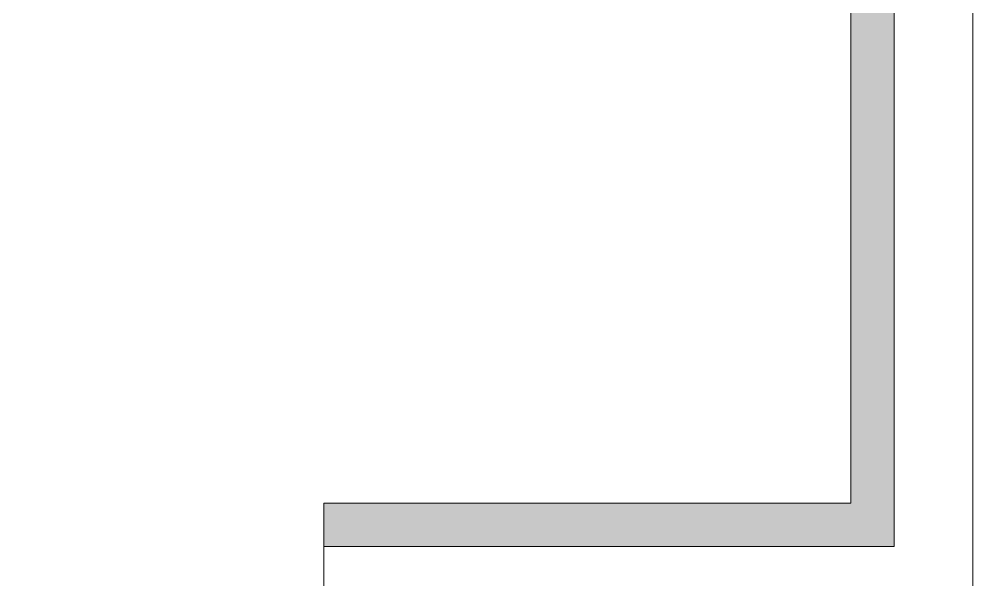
# Model space of a CAD drawing. Header units: millimetres. Extents: x -164500 to 426394, y -23753 to 102118.
# Drawn here: x 164199.7 to 164445.9, y 85650.9 to 85793.4 of the extents above; entities that cross this region are included whole.
import ezdxf

# ---------------------------------------------------------------- set-up
doc = ezdxf.new("R2010")
doc.units = ezdxf.units.MM
doc.layers.add('A-WALL', color=7, linetype='Continuous', lineweight=5)
doc.layers.add('I-WALL', color=7, linetype='Continuous', lineweight=5)
doc.layers.add('A-WALL-1', color=9, linetype='Continuous', lineweight=5, true_color=0x808080)
doc.layers.add('A-WALL-FNSH-1', color=9, linetype='Continuous', lineweight=5, true_color=0x808080)
pattern_1 = [(0, (148772.123, 0), (243.84, 60.96), [20.117, -162.763, 20.117, -162.763, -975.36]), (0, (148772.123, 0), (243.84, 60.96), [-365.76, 20.117, -345.643, 20.117, -162.763, -426.72]), (0, (148772.123, 0), (243.84, 60.96), [-914.4, 20.117, -101.803, 20.117, -284.683]), (120, (148863.563, 30.48), (-174.7129, 180.69163), [20.117, -162.763, 20.117, -162.763, -975.36]), (120, (148863.563, 30.48), (-174.7129, 180.69163), [-365.76, 20.117, -345.643, 20.117, -162.763, -426.72]), (120, (148863.563, 30.48), (-174.7129, 180.69163), [-914.4, 20.117, -101.803, 20.117, -284.683]), (240, (148894.043, 152.4), (-69.1271, -241.65163), [20.117, -162.763, 20.117, -162.763, -975.36]), (240, (148894.043, 152.4), (-69.1271, -241.65163), [-365.76, 20.117, -345.643, 20.117, -162.763, -426.72]), (240, (148894.043, 152.4), (-69.1271, -241.65163), [-914.4, 20.117, -101.803, 20.117, -284.683])]

# ---------------------------------------------------------------- blocks, each defined once
blk = doc.blocks.new('2floor')
at = {"layer": 'I-WALL'}
h = blk.add_hatch(dxfattribs=at)
h.set_pattern_fill('FP_23', color=256, style=0, pattern_type=2)
h.set_pattern_definition([(135, (148772.12, 0), (-141.4214, -141.4214), [])])
h.paths.add_polyline_path([(164442.25, 11100), (164627.12, 11101.5), (164627.12, 11108), (164642.12, 11108), (164642.12, 14980), (164442.12, 14980), (164442.12, 11100)])
h = blk.add_hatch(dxfattribs=at)
h.set_pattern_fill('FP_191', color=256, style=0, pattern_type=2)
h.set_pattern_definition(pattern_1)
h.paths.add_polyline_path([(164422.12, 11120), (164442.12, 11120), (164442.12, 14270), (164422.12, 14270), (164422.12, 11131)])
blk.add_hatch(color=256, dxfattribs=at).paths.add_polyline_path([(164411.12, 11131), (164422.12, 11131), (164422.12, 14250), (164411.12, 14250), (164411.12, 11362.67)])
h = blk.add_hatch(color=256, dxfattribs=at)
h.paths.add_polyline_path([(164411.12, 11120), (164422.12, 11120), (164422.12, 11131), (164277.12, 11131), (164277.12, 11120)])
h.paths.add_polyline_path([(163089.78, 11120), (163177.12, 11120), (163177.12, 11131), (163013.12, 11131), (163013.12, 11120), (163022.12, 11120)])
h = blk.add_hatch(dxfattribs=at)
h.set_pattern_fill('FP_191', color=256, style=0, pattern_type=2)
h.set_pattern_definition(pattern_1)
h.paths.add_polyline_path([(164442.12, 11100), (164442.12, 11120), (164277.12, 11120), (164277.12, 11108), (164307.12, 11108), (164307.12, 11100), (164422.99, 11100)])
h.paths.add_polyline_path([(162982.12, 11100), (163147.12, 11100), (163147.12, 11108), (163177.12, 11108), (163177.12, 11120), (162982.12, 11120)])
at = {"layer": 'A-WALL'}
for p, q in [((164442.12, 11100), (164442.12, 14270)), ((164422.12, 14261), (164422.12, 11120)), ((164422.12, 11120), (164277.12, 11120))]:
    blk.add_line(p, q, dxfattribs=at)
at = {"layer": 'A-WALL-1'}
blk.add_line((164277.12, 11120), (164277.12, 11108), dxfattribs=at)
at = {"layer": 'A-WALL-FNSH-1'}
for p, q in [((164411.12, 14250), (164411.12, 11131)), ((164411.12, 11131), (164277.12, 11131)), ((164277.12, 11131), (164277.12, 11120))]:
    blk.add_line(p, q, dxfattribs=at)

msp = doc.modelspace()

# ---------------------------------------------------------------- block references
msp.add_blockref('2floor', (0, 74539.358))

doc.saveas('drawing.dxf')
